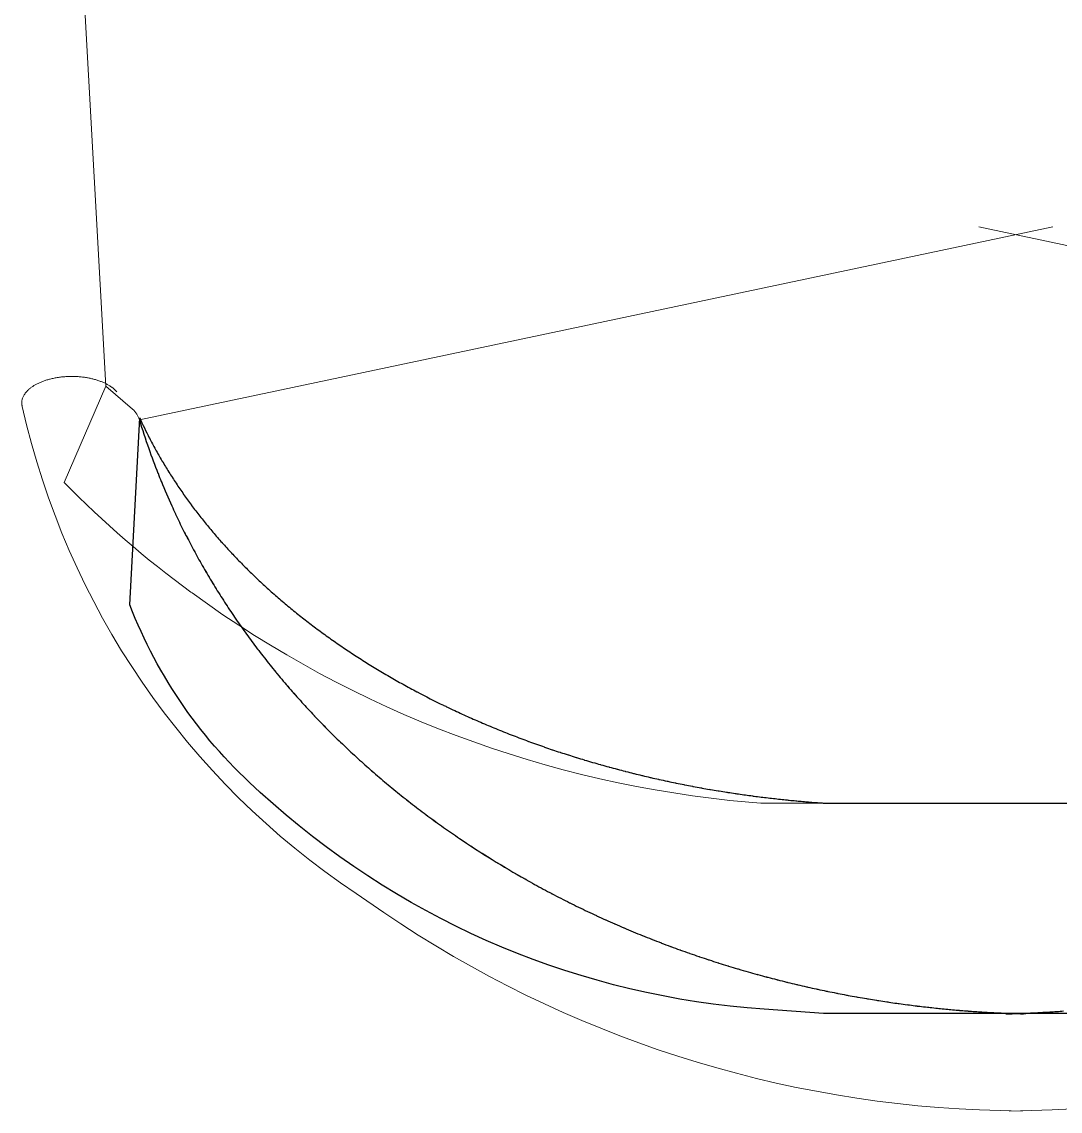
# Model space of a CAD drawing. Header units: millimetres. Extents: x 14385 to 129787, y 107826 to 186798.
# Drawn here: x 47770.7 to 48032.9, y 177841.6 to 178116.6 of the extents above; entities that cross this region are included whole.
import ezdxf

# ---------------------------------------------------------------- set-up
doc = ezdxf.new("R2010")
doc.units = ezdxf.units.MM
doc.header["$LTSCALE"] = 1000
doc.layers.add('FF-FURN', color=51, linetype='Continuous')

# ---------------------------------------------------------------- blocks, each defined once
blk = doc.blocks.new('FSDASFAFS')
at = {"layer": 'FF-FURN', "linetype": 'Continuous', "lineweight": 5}
for p, q in [((1579574.38, 980092.92), (1579376.84, 979964.28)), ((1579261.44, 979779.98), (1579390.09, 979977.52))]:
    blk.add_line(p, q, dxfattribs=at)
at = {"layer": 'FF-FURN', "color": 55, "linetype": 'ByBlock'}
for p, q in [((1579529.67, 979836.83), (1579529.67, 979836.83)), ((1579530.24, 979837.47), (1579530.24, 979837.47)), ((1579526.79, 979833.6), (1579526.79, 979833.6)), ((1579527.92, 979834.86), (1579527.92, 979834.86)), ((1579527.92, 979834.86), (1579527.92, 979834.86)), ((1579528.52, 979835.53), (1579528.52, 979835.53)), ((1579528.52, 979835.53), (1579528.52, 979835.53)), ((1579524.56, 979831.09), (1579524.56, 979831.09)), ((1579521.45, 979828.21), (1579521.45, 979828.21)), ((1579522.56, 979829.06), (1579522.56, 979829.06)), ((1579522.67, 979829.33), (1579522.67, 979829.33)), ((1579523.27, 979829.8), (1579523.27, 979829.8)), ((1579523.27, 979829.8), (1579523.27, 979829.8)), ((1579523.39, 979829.99), (1579523.39, 979829.99)), ((1579514.94, 979822.43), (1579514.94, 979822.43)), ((1579515.56, 979822.96), (1579515.56, 979822.96)), ((1579516.9, 979824.13), (1579516.9, 979824.13)), ((1579517.54, 979824.69), (1579517.54, 979824.69)), ((1579511.55, 979819.56), (1579511.55, 979819.56)), ((1579513.56, 979821.25), (1579513.56, 979821.25)), ((1579509.53, 979817.89), (1579509.53, 979817.89)), ((1579510.98, 979819.09), (1579510.98, 979819.09)), ((1579510.98, 979819.09), (1579510.98, 979819.09)), ((1579504.93, 979814.21), (1579504.93, 979814.21)), ((1579506.96, 979815.82), (1579506.96, 979815.82)), ((1579501.29, 979811.41), (1579501.29, 979811.41)), ((1579501.29, 979811.41), (1579501.29, 979811.41)), ((1579502.88, 979812.63), (1579502.88, 979812.63)), ((1579503.37, 979813), (1579503.37, 979813)), ((1579503.37, 979813), (1579503.37, 979813)), ((1579498.75, 979809.51), (1579498.75, 979809.51)), ((1579498.75, 979809.51), (1579498.75, 979809.51)), ((1579500.83, 979811.06), (1579500.83, 979811.06)), ((1579494.97, 979806.76), (1579494.97, 979806.76)), ((1579494.97, 979806.76), (1579494.97, 979806.76)), ((1579496.67, 979807.99), (1579496.67, 979807.99)), ((1579496.67, 979807.99), (1579496.67, 979807.99)), ((1579497.09, 979808.29), (1579497.09, 979808.29)), ((1579497.09, 979808.29), (1579497.09, 979808.29)), ((1579490.7, 979803.77), (1579490.7, 979803.77)), ((1579486.05, 979800.65), (1579486.05, 979800.65)), ((1579486.38, 979800.87), (1579486.38, 979800.87)), ((1579486.38, 979800.87), (1579486.38, 979800.87)), ((1579482.01, 979798.05), (1579482.01, 979798.05)), ((1579483.89, 979799.24), (1579483.89, 979799.24)), ((1579483.89, 979799.24), (1579483.89, 979799.24)), ((1579484.2, 979799.45), (1579484.2, 979799.45)), ((1579477.34, 979795.16), (1579477.34, 979795.16)), ((1579477.6, 979795.32), (1579477.6, 979795.32)), ((1579479.53, 979796.5), (1579479.53, 979796.5)), ((1579479.81, 979796.67), (1579479.81, 979796.67)), ((1579472.91, 979792.54), (1579472.91, 979792.54)), ((1579472.91, 979792.54), (1579472.91, 979792.54)), ((1579473.15, 979792.67), (1579473.15, 979792.67)), ((1579475.13, 979793.84), (1579475.13, 979793.84)), ((1579475.38, 979793.98), (1579475.38, 979793.98)), ((1579468.66, 979790.12), (1579468.66, 979790.12)), ((1579468.66, 979790.12), (1579468.66, 979790.12)), ((1579463.95, 979787.57), (1579463.95, 979787.57)), ((1579464.13, 979787.66), (1579464.13, 979787.66)), ((1579466.21, 979788.78), (1579466.21, 979788.78)), ((1579466.21, 979788.78), (1579466.21, 979788.78)), ((1579466.4, 979788.88), (1579466.4, 979788.88)), ((1579466.4, 979788.88), (1579466.4, 979788.88)), ((1579457.13, 979784.08), (1579457.13, 979784.08)), ((1579457.13, 979784.08), (1579457.13, 979784.08)), ((1579457.27, 979784.15), (1579457.27, 979784.15)), ((1579459.41, 979785.22), (1579459.41, 979785.22)), ((1579459.41, 979785.22), (1579459.41, 979785.22)), ((1579459.57, 979785.29), (1579459.57, 979785.29)), ((1579461.69, 979786.38), (1579461.69, 979786.38)), ((1579461.69, 979786.38), (1579461.69, 979786.38)), ((1579461.69, 979786.38), (1579461.69, 979786.38)), ((1579461.85, 979786.47), (1579461.85, 979786.47)), ((1579452.54, 979781.86), (1579452.54, 979781.86)), ((1579452.54, 979781.86), (1579452.54, 979781.86)), ((1579452.66, 979781.92), (1579452.66, 979781.92)), ((1579454.84, 979782.96), (1579454.84, 979782.96)), ((1579454.97, 979783.02), (1579454.97, 979783.02)), ((1579445.6, 979778.72), (1579445.6, 979778.72)), ((1579445.6, 979778.72), (1579445.6, 979778.72)), ((1579445.7, 979778.76), (1579445.7, 979778.76)), ((1579447.93, 979779.74), (1579447.92, 979779.74)), ((1579450.24, 979780.79), (1579450.24, 979780.79)), ((1579450.24, 979780.79), (1579450.24, 979780.79)), ((1579450.35, 979780.84), (1579450.35, 979780.84)), ((1579268.25, 979776.53), (1579268.24, 979776.53)), ((1579438.6, 979775.79), (1579438.6, 979775.79)), ((1579438.67, 979775.82), (1579438.67, 979775.82)), ((1579440.94, 979776.74), (1579440.94, 979776.74)), ((1579440.94, 979776.74), (1579440.94, 979776.74)), ((1579441.02, 979776.77), (1579441.02, 979776.77)), ((1579443.28, 979777.72), (1579443.28, 979777.72)), ((1579274.32, 979773.76), (1579274.31, 979773.76)), ((1579276.37, 979772.88), (1579276.37, 979772.88)), ((1579431.55, 979773.08), (1579431.54, 979773.08)), ((1579431.55, 979773.08), (1579431.55, 979773.08)), ((1579431.59, 979773.1), (1579431.59, 979773.1)), ((1579433.9, 979773.96), (1579433.9, 979773.96)), ((1579436.26, 979774.86), (1579436.25, 979774.86)), ((1579282.61, 979770.4), (1579282.59, 979770.41)), ((1579424.44, 979770.59), (1579424.44, 979770.59)), ((1579426.82, 979771.4), (1579426.81, 979771.39)), ((1579426.82, 979771.4), (1579426.82, 979771.4)), ((1579429.18, 979772.23), (1579429.18, 979772.23)), ((1579429.18, 979772.23), (1579429.18, 979772.22)), ((1579429.22, 979772.24), (1579429.22, 979772.24)), ((1579284.71, 979769.63), (1579284.71, 979769.63)), ((1579286.83, 979768.88), (1579286.83, 979768.88)), ((1579288.96, 979768.15), (1579288.96, 979768.15)), ((1579291.1, 979767.45), (1579291.1, 979767.45)), ((1579414.91, 979767.62), (1579414.91, 979767.62)), ((1579417.31, 979768.33), (1579417.31, 979768.32)), ((1579419.68, 979769.05), (1579419.68, 979769.05)), ((1579419.68, 979769.05), (1579419.68, 979769.05)), ((1579419.7, 979769.06), (1579419.7, 979769.06)), ((1579422.09, 979769.82), (1579422.08, 979769.81)), ((1579293.25, 979766.78), (1579293.25, 979766.78)), ((1579295.42, 979766.13), (1579295.42, 979766.13)), ((1579297.6, 979765.5), (1579297.6, 979765.5)), ((1579299.78, 979764.9), (1579299.78, 979764.9)), ((1579412.53, 979766.94), (1579412.39, 979766.9)), ((1579301.98, 979764.33), (1579301.98, 979764.33)), ((1579304.19, 979763.78), (1579304.19, 979763.78)), ((1579306.41, 979763.26), (1579306.41, 979763.26)), ((1579308.64, 979762.77), (1579308.64, 979762.77)), ((1579310.88, 979762.3), (1579310.88, 979762.3)), ((1579313.13, 979761.85), (1579313.13, 979761.85)), ((1579390.9, 979761.96), (1579390.89, 979761.96)), ((1579393.3, 979762.41), (1579393.3, 979762.41)), ((1579315.39, 979761.44), (1579315.39, 979761.44)), ((1579317.66, 979761.04), (1579317.66, 979761.04)), ((1579319.94, 979760.68), (1579319.93, 979760.68)), ((1579322.22, 979760.34), (1579322.22, 979760.34)), ((1579324.51, 979760.03), (1579324.51, 979760.03)), ((1579326.81, 979759.74), (1579326.81, 979759.74)), ((1579329.12, 979759.48), (1579329.12, 979759.48)), ((1579331.44, 979759.24), (1579331.44, 979759.24)), ((1579333.76, 979759.04), (1579333.76, 979759.04)), ((1579369.26, 979759.08), (1579369.26, 979759.08)), ((1579371.66, 979759.3), (1579371.66, 979759.3)), ((1579374.06, 979759.54), (1579374.06, 979759.54)), ((1579376.46, 979759.81), (1579376.46, 979759.81)), ((1579378.86, 979760.1), (1579378.86, 979760.1)), ((1579381.27, 979760.42), (1579381.27, 979760.42)), ((1579383.68, 979760.76), (1579383.67, 979760.76)), ((1579386.08, 979761.14), (1579386.08, 979761.14)), ((1579388.49, 979761.53), (1579388.49, 979761.53)), ((1579336.09, 979758.85), (1579336.09, 979758.85)), ((1579338.43, 979758.7), (1579338.43, 979758.7)), ((1579340.77, 979758.57), (1579340.77, 979758.57)), ((1579343.12, 979758.47), (1579343.12, 979758.47)), ((1579345.47, 979758.39), (1579345.47, 979758.39)), ((1579347.83, 979758.34), (1579347.83, 979758.34)), ((1579350.2, 979758.32), (1579350.19, 979758.32)), ((1579352.57, 979758.32), (1579352.56, 979758.32)), ((1579354.94, 979758.35), (1579354.94, 979758.35)), ((1579357.32, 979758.41), (1579357.32, 979758.41)), ((1579359.7, 979758.49), (1579359.7, 979758.49)), ((1579362.09, 979758.6), (1579362.08, 979758.6)), ((1579364.48, 979758.73), (1579364.47, 979758.73)), ((1579366.87, 979758.9), (1579366.87, 979758.9))]:
    blk.add_line(p, q, dxfattribs=at)
at = {"layer": 'FF-FURN', "linetype": 'Continuous', "lineweight": 5, "flags": 128}
blk.add_lwpolyline([(1579485.15, 979866.8), (1579440.82, 979822.48), (1579438.47, 979820.5, -0.136384), (1579301.75, 979758.49), (1579301.38, 979758.43, -0.041222), (1579259.16, 979755.37), (1579249.49, 979780.01), (1578975.47, 980025.01), (1579151.2, 980200.74), (1579326.93, 980376.47), (1579571.93, 980102.45), (1579596.58, 980092.79, -0.041222), (1579593.51, 980050.56), (1579593.46, 980050.19, -0.136384), (1579531.44, 979913.47), (1579529.47, 979911.12)], format="xyb", close=True, dxfattribs=at)
for points in [[(1579592.9, 980116.23, -0.192963), (1579620.26, 979969.66), (1579618.69, 979961.36, -0.144538), (1579544.01, 979815.92), (1579540.11, 979811.83)], [(1579525.75, 979832.22, -0.000539), (1579525.31, 979831.8, -0.000902), (1579524.56, 979831.09), (1579524.56, 979831.09, -0.001414), (1579523.39, 979829.99), (1579523.39, 979829.99, -0.000862), (1579522.67, 979829.33), (1579522.67, 979829.33, -0.001453), (1579521.45, 979828.21), (1579521.45, 979828.21, -0.000824), (1579520.76, 979827.58, -0.001492), (1579519.5, 979826.44, -0.000787), (1579518.84, 979825.84, -0.001528), (1579517.54, 979824.69), (1579517.54, 979824.69, -0.000752), (1579516.9, 979824.13), (1579516.9, 979824.13, -0.001564), (1579515.56, 979822.96), (1579515.56, 979822.96, -0.000718), (1579514.94, 979822.43), (1579514.94, 979822.43, -0.001598), (1579513.56, 979821.25), (1579513.56, 979821.25, -0.000686), (1579512.97, 979820.75, -0.001632), (1579511.55, 979819.56), (1579511.55, 979819.56, -0.000654), (1579510.98, 979819.09), (1579510.98, 979819.09), (1579510.98, 979819.09, -0.001664), (1579509.53, 979817.89), (1579509.53, 979817.89, -0.000624), (1579508.98, 979817.45, -0.001695), (1579507.49, 979816.24, -0.000595), (1579506.96, 979815.82), (1579506.96, 979815.82, -0.001726), (1579505.43, 979814.61, -0.000568), (1579504.93, 979814.21), (1579504.93, 979814.21, -0.001756), (1579503.37, 979813), (1579503.37, 979813), (1579503.37, 979813, -0.00054), (1579502.88, 979812.63), (1579502.88, 979812.63, -0.001784), (1579501.29, 979811.41), (1579501.29, 979811.41), (1579501.29, 979811.41, -0.000515), (1579500.83, 979811.06), (1579500.83, 979811.06, -0.001812), (1579499.19, 979809.84, -0.00049), (1579498.75, 979809.51), (1579498.75, 979809.51), (1579498.75, 979809.51, -0.00184), (1579497.09, 979808.29), (1579497.09, 979808.29), (1579497.09, 979808.29, -0.000465), (1579496.67, 979807.99), (1579496.67, 979807.99), (1579496.67, 979807.99, -0.001866), (1579494.97, 979806.76), (1579494.97, 979806.76), (1579494.97, 979806.76, -0.000442), (1579494.57, 979806.48, -0.001892), (1579492.84, 979805.26, -0.000419), (1579492.46, 979804.99, -0.001918), (1579490.7, 979803.77), (1579490.7, 979803.77, -0.000397), (1579490.33, 979803.52, -0.001943), (1579488.54, 979802.31, -0.000376), (1579488.19, 979802.08, -0.001967), (1579486.38, 979800.87), (1579486.38, 979800.87), (1579486.38, 979800.87, -0.000356), (1579486.05, 979800.65), (1579486.05, 979800.65, -0.001991), (1579484.2, 979799.45), (1579484.2, 979799.45, -0.000337), (1579483.89, 979799.24), (1579483.89, 979799.24), (1579483.89, 979799.24, -0.002014), (1579482.01, 979798.05), (1579482.01, 979798.05, -0.000317), (1579481.71, 979797.86, -0.002036), (1579479.81, 979796.67), (1579479.81, 979796.67, -0.000299), (1579479.53, 979796.5), (1579479.53, 979796.5, -0.002059), (1579477.6, 979795.32), (1579477.6, 979795.32, -0.000281), (1579477.34, 979795.16), (1579477.34, 979795.16, -0.00208), (1579475.38, 979793.98), (1579475.38, 979793.98, -0.000264), (1579475.13, 979793.84), (1579475.13, 979793.84, -0.002102), (1579473.15, 979792.67), (1579473.15, 979792.67, -0.000248), (1579472.91, 979792.54), (1579472.91, 979792.54), (1579472.91, 979792.54, -0.002123), (1579470.91, 979791.39, -0.000232), (1579470.69, 979791.26, -0.002143), (1579468.66, 979790.12), (1579468.66, 979790.12), (1579468.66, 979790.12, -0.002379), (1579466.4, 979788.88), (1579466.4, 979788.88), (1579466.4, 979788.88, -0.000202), (1579466.21, 979788.78), (1579466.21, 979788.78), (1579466.21, 979788.78, -0.002182), (1579464.13, 979787.66), (1579464.13, 979787.66, -0.000188), (1579463.95, 979787.57), (1579463.95, 979787.57, -0.002201), (1579461.85, 979786.47), (1579461.85, 979786.47, -0.000175), (1579461.69, 979786.38), (1579461.69, 979786.38), (1579461.69, 979786.38), (1579461.69, 979786.38, -0.002219), (1579459.57, 979785.29), (1579459.57, 979785.29, -0.000162), (1579459.41, 979785.22), (1579459.41, 979785.22), (1579459.41, 979785.22, -0.002238), (1579457.27, 979784.15), (1579457.27, 979784.15, -0.000149), (1579457.13, 979784.08), (1579457.13, 979784.08), (1579457.13, 979784.08, -0.002256), (1579454.97, 979783.02), (1579454.97, 979783.02, -0.000137), (1579454.84, 979782.96), (1579454.84, 979782.96, -0.002274), (1579452.66, 979781.92), (1579452.66, 979781.92, -0.000126), (1579452.54, 979781.86), (1579452.54, 979781.86), (1579452.54, 979781.86, -0.002291), (1579450.35, 979780.84), (1579450.35, 979780.84, -0.000115), (1579450.24, 979780.79), (1579450.24, 979780.79), (1579450.24, 979780.79, -0.002308), (1579448.03, 979779.79, -0.000104), (1579447.93, 979779.74), (1579447.92, 979779.74, -0.002324), (1579445.7, 979778.76), (1579445.7, 979778.76, -0.000094), (1579445.6, 979778.72), (1579445.6, 979778.72), (1579445.6, 979778.72, -0.002341), (1579443.36, 979777.76, -0.000085), (1579443.28, 979777.72), (1579443.28, 979777.72, -0.002356), (1579441.02, 979776.77), (1579441.02, 979776.77, -0.000075), (1579440.94, 979776.74), (1579440.94, 979776.74), (1579440.94, 979776.74, -0.002372), (1579438.67, 979775.82), (1579438.67, 979775.82, -0.000067), (1579438.6, 979775.79), (1579438.6, 979775.79, -0.002387), (1579436.31, 979774.89, -0.00006), (1579436.26, 979774.86), (1579436.25, 979774.86, -0.002402), (1579433.95, 979773.98, -0.000052), (1579433.9, 979773.96), (1579433.9, 979773.96, -0.002417), (1579431.59, 979773.1), (1579431.59, 979773.1, -0.000045), (1579431.55, 979773.08), (1579431.55, 979773.08), (1579431.54, 979773.08, -0.002431), (1579429.22, 979772.24), (1579429.22, 979772.24, -0.000038), (1579429.18, 979772.23), (1579429.18, 979772.23), (1579429.18, 979772.22, -0.002445), (1579426.85, 979771.41, -0.000032), (1579426.82, 979771.4), (1579426.82, 979771.4), (1579426.81, 979771.39, -0.002458), (1579424.47, 979770.6, -0.000029), (1579424.44, 979770.59), (1579424.44, 979770.59, -0.002471), (1579422.09, 979769.82), (1579422.08, 979769.81, -0.002506), (1579419.7, 979769.06), (1579419.7, 979769.06, -0.000018), (1579419.68, 979769.05), (1579419.68, 979769.05), (1579419.68, 979769.05, -0.002496), (1579417.31, 979768.33), (1579417.31, 979768.32, -0.002522), (1579414.92, 979767.62, -0.000012), (1579414.91, 979767.62), (1579414.91, 979767.62, -0.00252), (1579412.53, 979766.94), (1579412.47, 979766.92, -0.013357), (1579399.98, 979763.79), (1579399.97, 979763.79, -0.007198), (1579393.3, 979762.41), (1579393.3, 979762.41, -0.002611), (1579390.9, 979761.96), (1579390.89, 979761.96, -0.00262), (1579388.49, 979761.53), (1579388.49, 979761.53, -0.00263), (1579386.08, 979761.14), (1579386.08, 979761.14, -0.00264), (1579383.68, 979760.76), (1579383.67, 979760.76, -0.00265), (1579381.27, 979760.42), (1579381.27, 979760.42, -0.00266), (1579378.86, 979760.1), (1579378.86, 979760.1, -0.002671), (1579376.46, 979759.81), (1579376.46, 979759.81, -0.002681), (1579374.06, 979759.54), (1579374.06, 979759.54, -0.002691), (1579371.66, 979759.3), (1579371.66, 979759.3, -0.002702), (1579369.26, 979759.08), (1579369.26, 979759.08, -0.002712), (1579366.87, 979758.9), (1579366.87, 979758.9, -0.002723), (1579364.48, 979758.73), (1579364.47, 979758.73, -0.002734), (1579362.09, 979758.6), (1579362.08, 979758.6, -0.002745), (1579359.7, 979758.49), (1579359.7, 979758.49, -0.002755), (1579357.32, 979758.41), (1579357.32, 979758.41, -0.002767), (1579354.94, 979758.35), (1579354.94, 979758.35, -0.002777), (1579352.57, 979758.32), (1579352.56, 979758.32, -0.002789), (1579350.2, 979758.32), (1579350.19, 979758.32, -0.0028), (1579347.83, 979758.34), (1579347.83, 979758.34, -0.002811), (1579345.47, 979758.39), (1579345.47, 979758.39, -0.002822), (1579343.12, 979758.47), (1579343.12, 979758.47, -0.002833), (1579340.77, 979758.57), (1579340.77, 979758.57, -0.002844), (1579338.43, 979758.7), (1579338.43, 979758.7, -0.002856), (1579336.09, 979758.85), (1579336.09, 979758.85, -0.002867), (1579333.76, 979759.04), (1579333.76, 979759.04, -0.002878), (1579331.44, 979759.24), (1579331.44, 979759.24, -0.002889), (1579329.12, 979759.48), (1579329.12, 979759.48, -0.002901), (1579326.81, 979759.74), (1579326.81, 979759.74, -0.002912), (1579324.51, 979760.03), (1579324.51, 979760.03, -0.002923), (1579322.22, 979760.34), (1579322.22, 979760.34, -0.002934), (1579319.94, 979760.68), (1579319.93, 979760.68, -0.002945), (1579317.66, 979761.04), (1579317.66, 979761.04, -0.002956), (1579315.39, 979761.44), (1579315.39, 979761.44, -0.002967), (1579313.13, 979761.85), (1579313.13, 979761.85, -0.002978), (1579310.88, 979762.3), (1579310.88, 979762.3, -0.002989), (1579308.64, 979762.77), (1579308.64, 979762.77, -0.003), (1579306.41, 979763.26), (1579306.41, 979763.26, -0.003011), (1579304.19, 979763.78), (1579304.19, 979763.78, -0.003021), (1579301.98, 979764.33), (1579301.98, 979764.33, -0.003032), (1579299.78, 979764.9), (1579299.78, 979764.9, -0.003042), (1579297.6, 979765.5), (1579297.6, 979765.5, -0.003053), (1579295.42, 979766.13), (1579295.42, 979766.13, -0.003063), (1579293.25, 979766.78), (1579293.25, 979766.78, -0.003073), (1579291.1, 979767.45), (1579291.1, 979767.45, -0.003083), (1579288.96, 979768.15), (1579288.96, 979768.15, -0.003093), (1579286.83, 979768.88), (1579286.83, 979768.88, -0.003102), (1579284.71, 979769.63), (1579284.71, 979769.63, -0.003112), (1579282.61, 979770.4), (1579282.59, 979770.41, -0.009391), (1579276.37, 979772.88), (1579276.37, 979772.88, -0.003148), (1579274.32, 979773.76), (1579274.31, 979773.76, -0.009495), (1579268.25, 979776.53), (1579268.24, 979776.53, -0.011), (1579261.44, 979779.98, 0.141822), (1579258.32, 979780.65), (1579249.49, 979780.01)], [(1579238.13, 979761.47, 0.192963), (1579384.71, 979734.1), (1579393, 979735.67, 0.144538), (1579538.44, 979810.36), (1579542.53, 979814.25)]]:
    blk.add_lwpolyline(points, format="xyb", dxfattribs=at)
at = {"layer": 'FF-FURN', "color": 55, "linetype": 'ByBlock', "flags": 128}
for points in [[(1579522.14, 979828.61), (1579522.14, 979828.61, 0.000539), (1579522.56, 979829.06), (1579522.56, 979829.06), (1579522.56, 979829.06, 0.000902), (1579523.27, 979829.8), (1579523.27, 979829.8), (1579523.27, 979829.8, 0.001413), (1579524.37, 979830.98, 0.000862), (1579525.04, 979831.69, 0.001453), (1579526.16, 979832.91, 0.000824), (1579526.79, 979833.6), (1579526.79, 979833.6, 0.001491), (1579527.92, 979834.86), (1579527.92, 979834.86), (1579527.92, 979834.86, 0.000787), (1579528.52, 979835.53), (1579528.52, 979835.53), (1579528.52, 979835.53, 0.001528), (1579529.67, 979836.83), (1579529.67, 979836.83, 0.000752), (1579530.24, 979837.47), (1579530.24, 979837.47, 0.001564), (1579531.4, 979838.81, 0.000718), (1579531.93, 979839.43, 0.001598)], [(1579558.27, 979864.83), (1579523.98, 979830.54), (1579523.82, 979830.39), (1579489.53, 979796.1), (1579489.5, 979796.13), (1579478.18, 979786.29, -0.164941), (1579353.9, 979735.34), (1579349.52, 979735.07, -0.120239), (1579292.79, 979745.23), (1579261.16, 979780.37, 0.012392), (1579266.44, 979778.54), (1579266.47, 979778.53, 0.007055), (1579269.61, 979777.57), (1579269.62, 979777.57, 0.003491), (1579271.21, 979777.13), (1579271.21, 979777.12, 0.003394), (1579272.78, 979776.71), (1579272.78, 979776.71), (1579272.81, 979776.7, 0.003374), (1579274.4, 979776.3), (1579274.43, 979776.29, 0.003351), (1579276.02, 979775.92), (1579276.05, 979775.91, 0.003329), (1579277.66, 979775.55), (1579277.69, 979775.55, 0.003306), (1579279.31, 979775.21), (1579279.34, 979775.2, 0.003283), (1579280.97, 979774.89), (1579281, 979774.88, 0.00326), (1579282.65, 979774.58), (1579282.67, 979774.58, 0.003237), (1579284.33, 979774.3), (1579284.35, 979774.3, 0.003214), (1579286.02, 979774.04), (1579286.04, 979774.04, 0.00319), (1579287.72, 979773.81), (1579287.74, 979773.8, 0.003167), (1579289.43, 979773.59), (1579289.45, 979773.59, 0.003143), (1579291.15, 979773.39), (1579291.17, 979773.39, 0.00312), (1579292.88, 979773.22), (1579292.9, 979773.21, 0.003096), (1579294.62, 979773.06), (1579294.64, 979773.06, 0.003073), (1579296.37, 979772.93), (1579296.39, 979772.93, 0.003049), (1579298.13, 979772.82), (1579298.15, 979772.82, 0.003026), (1579299.9, 979772.73), (1579299.91, 979772.73, 0.003003), (1579301.67, 979772.66), (1579301.68, 979772.66, 0.00298), (1579303.45, 979772.61), (1579303.46, 979772.61, 0.002956), (1579305.24, 979772.59), (1579305.25, 979772.59, 0.002933), (1579307.04, 979772.58), (1579307.05, 979772.58, 0.002911), (1579308.85, 979772.6), (1579308.86, 979772.6, 0.002888), (1579310.66, 979772.63), (1579310.67, 979772.63, 0.002865), (1579312.48, 979772.69), (1579312.49, 979772.69, 0.002843), (1579314.3, 979772.77), (1579314.31, 979772.77, 0.002821), (1579316.14, 979772.87), (1579316.14, 979772.87, 0.002799), (1579317.97, 979772.99), (1579317.98, 979773, 0.002777), (1579319.82, 979773.14), (1579319.82, 979773.14, 0.002755), (1579321.67, 979773.3), (1579321.67, 979773.3, 0.002734), (1579323.53, 979773.49), (1579323.53, 979773.49, 0.002713), (1579325.39, 979773.7), (1579325.39, 979773.7, 0.002692), (1579327.25, 979773.92), (1579327.26, 979773.92, 0.002671), (1579329.13, 979774.17), (1579329.13, 979774.17, 0.002651), (1579331, 979774.44), (1579331, 979774.44, 0.002631), (1579332.88, 979774.73), (1579332.88, 979774.73, 0.002611), (1579334.77, 979775.05, 0.00259), (1579336.66, 979775.38, 0.002571), (1579338.55, 979775.73, 0.002553), (1579340.45, 979776.11, 0.002534), (1579342.35, 979776.5, 0.002516), (1579344.25, 979776.92, 0.002497), (1579346.16, 979777.36), (1579346.16, 979777.36, 0.00248), (1579348.06, 979777.81), (1579348.07, 979777.82, 0.002463), (1579349.97, 979778.29), (1579349.98, 979778.29), (1579349.98, 979778.29, 0.002445), (1579351.89, 979778.79), (1579351.89, 979778.79, 0.002427), (1579353.8, 979779.31), (1579353.8, 979779.31, 0.00241), (1579355.72, 979779.85), (1579355.72, 979779.85, 0.002393), (1579357.64, 979780.41), (1579357.64, 979780.41, 0.002376), (1579359.55, 979780.99), (1579359.56, 979780.99, 0.00877), (1579366.72, 979783.33), (1579366.76, 979783.35, 0.001209), (1579367.77, 979783.7), (1579367.77, 979783.7, 0.001666), (1579369.16, 979784.2), (1579369.16, 979784.2, 0.002284), (1579371.08, 979784.9), (1579371.09, 979784.9, 0.00227), (1579373.01, 979785.62), (1579373.01, 979785.62), (1579373.01, 979785.62, 0.002252), (1579374.92, 979786.35), (1579374.93, 979786.36, 0.002236), (1579376.85, 979787.12), (1579376.85, 979787.12, 0.002221), (1579378.76, 979787.89), (1579378.77, 979787.9, 0.002204), (1579380.68, 979788.69), (1579380.69, 979788.69, 0.002188), (1579382.59, 979789.51), (1579382.6, 979789.51, 0.002171), (1579384.5, 979790.34), (1579384.52, 979790.35, 0.002155), (1579386.41, 979791.2), (1579386.43, 979791.21, 0.002138), (1579388.32, 979792.07), (1579388.35, 979792.08, 0.002121), (1579390.23, 979792.96), (1579390.26, 979792.98, 0.002103), (1579392.13, 979793.88), (1579392.16, 979793.89, 0.002086), (1579394.03, 979794.81), (1579394.07, 979794.83, 0.002068), (1579395.92, 979795.75), (1579395.97, 979795.78, 0.002051), (1579397.81, 979796.72), (1579397.87, 979796.75, 0.002033), (1579399.7, 979797.7), (1579399.76, 979797.74, 0.002015), (1579401.58, 979798.7), (1579401.65, 979798.74, 0.001997), (1579403.46, 979799.72), (1579403.54, 979799.77, 0.001979), (1579405.33, 979800.76), (1579405.42, 979800.81, 0.001961), (1579407.2, 979801.82, 0.000112), (1579407.31, 979801.88, 0.001937), (1579409.07, 979802.89), (1579409.07, 979802.89, 0.000123), (1579409.18, 979802.95, 0.001917), (1579410.92, 979803.98), (1579410.93, 979803.98, 0.000134), (1579411.05, 979804.05, 0.001897), (1579412.78, 979805.09), (1579412.78, 979805.09, 0.000146), (1579412.91, 979805.17, 0.001877), (1579414.63, 979806.21), (1579414.63, 979806.21, 0.000159), (1579414.77, 979806.3, 0.001857), (1579416.47, 979807.35), (1579416.47, 979807.35, 0.000171), (1579416.63, 979807.45, 0.001837), (1579418.3, 979808.51), (1579418.3, 979808.51, 0.000185), (1579418.47, 979808.62, 0.001816), (1579420.13, 979809.68), (1579420.13, 979809.68, 0.000199), (1579420.32, 979809.8, 0.001795), (1579421.95, 979810.87), (1579421.96, 979810.87, 0.000214), (1579422.15, 979811, 0.001773), (1579423.77, 979812.08), (1579423.77, 979812.08, 0.000229), (1579423.98, 979812.22, 0.001751), (1579425.58, 979813.3), (1579425.58, 979813.3, 0.000245), (1579425.8, 979813.45, 0.001729), (1579427.38, 979814.54), (1579427.38, 979814.54, 0.000261), (1579427.62, 979814.71, 0.001707), (1579429.17, 979815.79), (1579429.17, 979815.8, 0.000278), (1579429.43, 979815.97, 0.001684), (1579430.96, 979817.06), (1579430.96, 979817.07, 0.000296), (1579431.23, 979817.26, 0.001661), (1579432.74, 979818.35), (1579432.74, 979818.35, 0.000314), (1579433.02, 979818.56, 0.001637), (1579434.51, 979819.65), (1579434.51, 979819.65, 0.000333), (1579434.81, 979819.88, 0.001613), (1579436.27, 979820.97, 0.000353), (1579436.59, 979821.21, 0.001589), (1579438.02, 979822.3, 0.000374), (1579438.36, 979822.56, 0.001563), (1579439.77, 979823.64, 0.000396), (1579440.12, 979823.92, 0.001537), (1579441.5, 979825, 0.000418), (1579441.87, 979825.3, 0.001511), (1579443.22, 979826.38, 0.000441), (1579443.62, 979826.69, 0.001484), (1579444.94, 979827.77, 0.000465), (1579445.35, 979828.1, 0.001456), (1579446.65, 979829.17, 0.00049), (1579447.08, 979829.53, 0.001427), (1579448.34, 979830.58, 0.000516), (1579448.8, 979830.97, 0.001398), (1579450.03, 979832.01, 0.000544), (1579450.51, 979832.42, 0.001368), (1579451.7, 979833.46, 0.000572), (1579452.2, 979833.89, 0.00032), (1579452.48, 979834.13), (1579486.28, 979867.93), (1579486.43, 979868.09), (1579520.23, 979901.88, 0.00032)]]:
    blk.add_lwpolyline(points, format="xyb", dxfattribs=at)
at = {"layer": 'FF-FURN', "color": 55, "linetype": 'ByBlock'}
for centre, radius, start, end in [((1579316.67, 980024.51), 283.89, 318.7876, 319.146), ((1579316.51, 980024.65), 284.1, 318.265, 318.6152), ((1579316.61, 980024.57), 283.98, 318.6153, 318.7876), ((1579316.32, 980024.82), 284.36, 317.5541, 317.7429), ((1579316.38, 980024.77), 284.29, 317.7429, 318.0847), ((1579316.43, 980024.73), 284.22, 318.0847, 318.265), ((1579316.18, 980024.96), 284.56, 316.6997, 317.0236), ((1579329.42, 980038.17), 284.53, 312.9764, 313.3003), ((1579316.22, 980024.92), 284.5, 317.0236, 317.2211), ((1579329.39, 980038.21), 284.58, 313.3003, 313.507), ((1579316.26, 980024.88), 284.44, 317.2211, 317.5541), ((1579329.56, 980038.03), 284.34, 312.2571, 312.4459), ((1579329.51, 980038.08), 284.41, 312.4459, 312.7789), ((1579316.15, 980024.98), 284.6, 316.493, 316.6997), ((1579329.46, 980038.13), 284.48, 312.7789, 312.9764), ((1579329.74, 980037.82), 284.06, 311.3847, 311.735), ((1579329.65, 980037.92), 284.2, 311.735, 311.9153), ((1579329.62, 980037.96), 284.25, 311.9153, 312.2571), ((1579330.05, 980037.46), 283.59, 310.3232, 310.6895), ((1579329.95, 980037.58), 283.75, 310.6895, 310.854), ((1579329.89, 980037.65), 283.84, 310.854, 311.2125), ((1579329.81, 980037.74), 283.95, 311.2124, 311.3847), ((1579330.33, 980037.13), 283.16, 309.6422, 309.7921), ((1579330.24, 980037.24), 283.3, 309.7921, 310.1661), ((1579330.14, 980037.36), 283.46, 310.166, 310.3232), ((1579330.65, 980036.73), 282.64, 308.7292, 309.1178), ((1579330.52, 980036.9), 282.85, 309.1177, 309.2608), ((1579330.44, 980037), 282.98, 309.2608, 309.6422), ((1579331.14, 980036.12), 281.86, 307.665, 308.0673), ((1579330.99, 980036.31), 282.11, 308.0672, 308.1973), ((1579330.89, 980036.44), 282.27, 308.1973, 308.5928), ((1579330.76, 980036.6), 282.47, 308.5928, 308.7292), ((1579331.52, 980035.62), 281.23, 307.0143, 307.1323), ((1579331.4, 980035.78), 281.43, 307.1322, 307.5412), ((1579331.23, 980036), 281.7, 307.5411, 307.665), ((1579331.97, 980035.02), 280.48, 306.0653, 306.4869), ((1579331.82, 980035.22), 280.73, 306.4868, 306.599), ((1579331.68, 980035.41), 280.97, 306.599, 307.0144), ((1579332.59, 980034.15), 279.42, 304.9962, 305.4299), ((1579332.38, 980034.45), 279.78, 305.4298, 305.531), ((1579332.27, 980034.6), 279.96, 305.531, 305.9588), ((1579332.09, 980034.85), 280.27, 305.9586, 306.0653), ((1579333.26, 980033.18), 278.24, 303.9245, 304.3697), ((1579333.01, 980033.54), 278.67, 304.3696, 304.4606), ((1579332.92, 980033.68), 278.84, 304.4606, 304.9002), ((1579332.71, 980033.98), 279.2, 304.9, 304.9962), ((1579333.97, 980032.11), 276.94, 302.8499, 303.3061), ((1579333.74, 980032.46), 277.37, 303.3059, 303.3875), ((1579333.61, 980032.66), 277.6, 303.3875, 303.8383), ((1579333.36, 980033.04), 278.06, 303.8382, 303.9245), ((1579334.72, 980030.92), 275.54, 301.7721, 302.2388), ((1579334.5, 980031.28), 275.97, 302.2386, 302.3114), ((1579334.34, 980031.53), 276.26, 302.3114, 302.7729), ((1579334.15, 980031.83), 276.62, 302.7727, 302.8499), ((1579335.5, 980029.65), 274.05, 300.6908, 301.1676), ((1579335.21, 980030.13), 274.62, 301.1674, 301.2319), ((1579335.11, 980030.3), 274.81, 301.2319, 301.7037), ((1579334.85, 980030.73), 275.31, 301.7035, 301.7721), ((1579336.31, 980028.27), 272.45, 299.6057, 300.0921), ((1579335.98, 980028.84), 273.12, 300.092, 300.1487), ((1579335.9, 980028.97), 273.26, 300.1487, 300.6304), ((1579335.59, 980029.5), 273.88, 300.6302, 300.6908), ((1579337.12, 980026.81), 270.78, 298.5164, 299.0616), ((1579336.72, 980027.54), 271.62, 299.0616, 299.5527), ((1579336.38, 980028.14), 272.3, 299.5525, 299.6057), ((1579337.98, 980025.21), 268.96, 297.4227, 297.9271), ((1579337.93, 980025.3), 269.07, 297.927, 297.9701), ((1579337.56, 980026.01), 269.87, 297.9701, 298.4701), ((1579337.42, 980026.27), 270.17, 298.47, 298.5164), ((1579339.26, 980022.67), 266.13, 295.7731, 296.2901), ((1579339, 980023.2), 266.71, 296.2901, 296.3243), ((1579338.83, 980023.54), 267.09, 296.3243, 296.8371), ((1579338.78, 980023.65), 267.22, 296.8371, 296.8741), ((1579338.41, 980024.39), 268.04, 296.8741, 297.3827), ((1579338.39, 980024.42), 268.07, 297.3827, 297.4227), ((1579340.12, 980020.87), 264.13, 294.667, 295.192), ((1579340.12, 980020.86), 264.12, 295.1919, 295.2208), ((1579339.69, 980021.78), 265.13, 295.2208, 295.7418), ((1579339.58, 980022.02), 265.4, 295.7418, 295.7731), ((1579343.21, 979932.72), 173.25, 241.8369, 244.3578), ((1579341.39, 980018), 260.99, 292.9974, 293.5338), ((1579340.92, 980019.1), 262.18, 293.5339, 293.5554), ((1579340.97, 980018.98), 262.05, 293.5554, 294.0881), ((1579340.29, 980020.5), 263.72, 294.0881, 294.1119), ((1579340.54, 980019.93), 263.1, 294.1119, 294.6408), ((1579340.44, 980020.17), 263.36, 294.6408, 294.667), ((1579344.13, 979934.6), 175.34, 244.3578, 246.5338), ((1579342.65, 980014.95), 257.69, 291.3145, 291.8616), ((1579342.31, 980015.8), 258.6, 291.8616, 291.877), ((1579342.23, 980015.99), 258.81, 291.877, 292.4206), ((1579341.47, 980017.84), 260.81, 292.4207, 292.4379), ((1579341.81, 980017), 259.91, 292.4379, 292.978), ((1579341.55, 980017.64), 260.6, 292.978, 292.9974), ((1579344.79, 979936.09), 176.97, 246.5338, 247.2553), ((1579345.28, 979937.24), 178.21, 247.2553, 249.4076), ((1579343.86, 980011.74), 254.26, 289.6173, 290.1743), ((1579343.24, 980013.43), 256.06, 290.1744, 290.1846), ((1579343.46, 980012.83), 255.42, 290.1846, 290.7385), ((1579342.78, 980014.63), 257.35, 290.7385, 290.7504), ((1579343.06, 980013.9), 256.56, 290.7504, 291.3009), ((1579344.36, 980010.56), 252.98, 291.3006, 291.3145), ((1579345.93, 979938.95), 180.05, 249.4076, 250.1208), ((1579345.01, 980008.37), 250.69, 287.9049, 288.4712), ((1579350.56, 979991.77), 233.2, 288.4707, 288.4774), ((1579344.63, 980009.51), 251.9, 288.4774, 289.0408), ((1579342.54, 980015.58), 258.32, 289.0409, 289.0482), ((1579344.25, 980010.63), 253.08, 289.0482, 289.6084), ((1579343.58, 980012.5), 255.07, 289.6085, 289.6173), ((1579346.22, 979939.72), 180.87, 250.1208, 250.8318), ((1579346.49, 979940.52), 181.72, 250.8318, 251.5407), ((1579346.77, 979941.34), 182.58, 251.5407, 252.2472), ((1579347.04, 979942.18), 183.47, 252.2472, 252.9515), ((1579346.44, 980003.67), 245.79, 285.5965, 286.174), ((1579357.79, 979964.56), 205.06, 286.1735, 286.1764), ((1579346.1, 980004.87), 247.03, 286.1764, 286.7544), ((1579345.74, 980006.05), 248.26, 286.7544, 287.3265), ((1579345.85, 980005.71), 247.9, 287.3265, 287.3305), ((1579345.38, 980007.22), 249.49, 287.3305, 287.9049), ((1579347.31, 979943.05), 184.37, 252.9515, 253.6535), ((1579347.57, 979943.93), 185.29, 253.6535, 254.3532), ((1579347.83, 979944.84), 186.24, 254.3532, 255.0504), ((1579348.08, 979945.77), 187.2, 255.0504, 255.7453), ((1579348.25, 979996.68), 238.57, 280.8859, 285.5964), ((1579348.32, 979946.72), 188.18, 255.7453, 256.4378), ((1579348.56, 979947.69), 189.18, 256.4378, 257.1278), ((1579348.78, 979948.68), 190.19, 257.1278, 257.8154), ((1579349, 979949.68), 191.22, 257.8154, 258.5005), ((1579349.21, 979950.71), 192.27, 258.5005, 259.183), ((1579349.42, 979951.76), 193.34, 259.183, 259.8631), ((1579349.29, 979991.19), 232.98, 279.687, 280.2876), ((1579349.05, 979992.48), 234.29, 280.2876, 280.8859), ((1579349.61, 979952.82), 194.42, 259.8631, 260.5406), ((1579349.79, 979953.9), 195.52, 260.5406, 261.2156), ((1579349.96, 979955), 196.63, 261.2156, 261.8881), ((1579350.12, 979956.11), 197.75, 261.8881, 262.558), ((1579350.27, 979957.24), 198.89, 262.558, 263.2253), ((1579350.41, 979958.39), 200.05, 263.2253, 263.8901), ((1579350.54, 979959.55), 201.21, 263.8901, 264.5522), ((1579350.65, 979960.72), 202.39, 264.5522, 265.2118), ((1579350.75, 979961.91), 203.58, 265.2118, 265.8688), ((1579350.75, 979979.52), 221.21, 274.178, 274.7996), ((1579350.64, 979980.82), 222.51, 274.7996, 275.4188), ((1579350.52, 979982.12), 223.82, 275.4188, 276.0356), ((1579350.39, 979983.42), 225.13, 276.0356, 276.6501), ((1579350.24, 979984.72), 226.44, 276.6501, 277.2621), ((1579350.08, 979986.02), 227.75, 277.2621, 277.8718), ((1579349.9, 979987.32), 229.06, 277.8718, 278.4792), ((1579349.71, 979988.61), 230.37, 278.4792, 279.0843), ((1579349.5, 979989.91), 231.68, 279.0843, 279.687), ((1579350.84, 979963.11), 204.79, 265.8688, 266.5233), ((1579350.92, 979964.32), 206, 266.5233, 267.1752), ((1579350.98, 979965.54), 207.23, 267.1752, 267.8245), ((1579351.03, 979966.78), 208.46, 267.8245, 268.4712), ((1579351.07, 979968.02), 209.7, 268.4712, 269.1154), ((1579351.09, 979969.27), 210.95, 269.1154, 269.757), ((1579351.1, 979970.53), 212.21, 269.757, 270.3961), ((1579351.09, 979971.8), 213.48, 270.3961, 271.0327), ((1579351.07, 979973.07), 214.76, 271.0327, 271.6667), ((1579351.03, 979974.35), 216.03, 271.6667, 272.2983), ((1579350.99, 979975.64), 217.32, 272.2983, 272.9273), ((1579350.92, 979976.93), 218.61, 272.9273, 273.5538), ((1579350.84, 979978.22), 219.91, 273.5538, 274.178)]:
    blk.add_arc(centre, radius, start, end, dxfattribs=at)
at = {"layer": 'FF-FURN', "linetype": 'Continuous', "lineweight": 5}
blk.add_open_spline([(1579252.43, 979780.96), (1579250.09, 979781.12), (1579244.23, 979778.24), (1579239.04, 979773.06), (1579236.14, 979767.2), (1579236.43, 979762.5), (1579238.13, 979761.47)], degree=2, dxfattribs=at)

msp = doc.modelspace()

# ---------------------------------------------------------------- block references
at = {"layer": 'FF-FURN', "rotation": 314.9999999999998}
msp.add_blockref('FSDASFAFS', (-1761715.15, 601913.55), dxfattribs=at)

doc.saveas('drawing.dxf')
